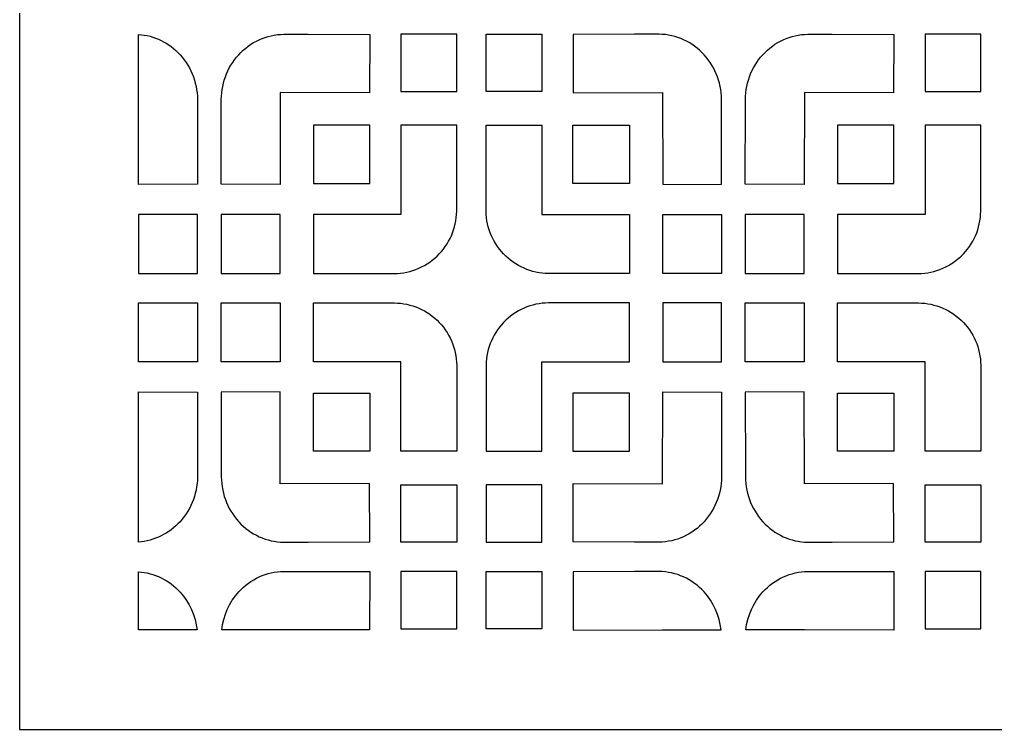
# Model space of a CAD drawing. Header units: millimetres. Extents: x -79 to 79, y -125 to 125.
# Drawn here: x -79 to 0.8, y -125 to -67 of the extents above; entities that cross this region are included whole.
import ezdxf

# ---------------------------------------------------------------- set-up
doc = ezdxf.new("R2010")
doc.units = ezdxf.units.MM
doc.header["$MEASUREMENT"] = 0
doc.layers.add('layer 1', color=7, linetype='Continuous')

msp = doc.modelspace()

# ---------------------------------------------------------------- linework, layer by layer
at = {"layer": 'layer 1', "color": 250}
msp.add_open_spline([(-78.9683, -125), (-78.9683, -125), (-78.9683, 124.9999), (-78.9683, 124.9999), (-78.9683, 124.9999), (-78.9683, 124.9999), (78.9683, 124.9999), (78.9683, 124.9999), (78.9683, 124.9999), (78.9683, 124.9999), (78.9683, -125), (78.9683, -125), (78.9683, -125), (78.9683, -125), (-78.9683, -125), (-78.9683, -125)], degree=3, knots=[0, 0, 0, 0, 0.2, 0.2, 0.2, 0.2, 0.4, 0.4, 0.4, 0.4, 0.6, 0.6, 0.6, 0.6, 1, 1, 1, 1], dxfattribs=at)
at = {"layer": 'layer 1', "color": 7}
for points, knots in [([(-69.2529, -68.2338), (-69.2529, -68.2338), (-69.2529, -72.9889), (-69.2529, -72.9889), (-69.2529, -72.9889), (-69.2529, -72.9889), (-69.2386, -80.4886), (-69.2386, -80.4886), (-69.2386, -80.4886), (-69.2386, -80.4886), (-64.4217, -80.4782), (-64.4217, -80.4782), (-64.4217, -80.4782), (-64.4217, -80.4782), (-64.4347, -73.8194), (-64.4347, -73.8194), (-64.4347, -73.8194), (-64.3821, -72.3637), (-64.8937, -70.9474), (-65.8534, -69.8929), (-65.8534, -69.8929), (-66.7493, -68.9092), (-67.9648, -68.3188), (-69.2529, -68.2338)], [0, 0, 0, 0, 0.1428571, 0.1428571, 0.1428571, 0.1428571, 0.2857143, 0.2857143, 0.2857143, 0.2857143, 0.4285714, 0.4285714, 0.4285714, 0.4285714, 0.5714286, 0.5714286, 0.5714286, 0.5714286, 0.7142857, 0.7142857, 0.7142857, 0.7142857, 1, 1, 1, 1]), ([(-50.3706, -73.0045), (-50.3706, -73.0045), (-50.3614, -68.2381), (-50.3614, -68.2381), (-50.3614, -68.2381), (-50.3614, -68.2381), (-55.379, -68.2277), (-55.379, -68.2277), (-55.379, -68.2277), (-55.379, -68.2277), (-57.3859, -68.2232), (-57.3859, -68.2232), (-57.3859, -68.2232), (-58.7763, -68.2363), (-60.1027, -68.8386), (-61.0624, -69.8929), (-61.0624, -69.8929), (-62.0221, -70.9474), (-62.5343, -72.3637), (-62.4811, -73.8194), (-62.4811, -73.8194), (-62.4811, -73.8194), (-62.4942, -80.4782), (-62.4942, -80.4782), (-62.4942, -80.4782), (-62.4942, -80.4782), (-57.6773, -80.4886), (-57.6773, -80.4886), (-57.6773, -80.4886), (-57.6773, -80.4886), (-57.6628, -72.9889), (-57.6628, -72.9889), (-57.6628, -72.9889), (-57.6628, -72.9889), (-50.3706, -73.0045), (-50.3706, -73.0045)], [0, 0, 0, 0, 0.1, 0.1, 0.1, 0.1, 0.2, 0.2, 0.2, 0.2, 0.3, 0.3, 0.3, 0.3, 0.4, 0.4, 0.4, 0.4, 0.5, 0.5, 0.5, 0.5, 0.6, 0.6, 0.6, 0.6, 0.7, 0.7, 0.7, 0.7, 0.8, 0.8, 0.8, 0.8, 1, 1, 1, 1]), ([(-47.8032, -68.2232), (-47.8032, -68.2232), (-43.254, -68.2232), (-43.254, -68.2232), (-43.254, -68.2232), (-43.254, -68.2232), (-43.254, -72.906), (-43.254, -72.906), (-43.254, -72.906), (-43.254, -72.906), (-47.8032, -72.906), (-47.8032, -72.906), (-47.8032, -72.906), (-47.8032, -72.906), (-47.8032, -68.2232), (-47.8032, -68.2232)], [0, 0, 0, 0, 0.2, 0.2, 0.2, 0.2, 0.4, 0.4, 0.4, 0.4, 0.6, 0.6, 0.6, 0.6, 1, 1, 1, 1]), ([(-36.2967, -68.2232), (-36.2967, -68.2232), (-40.846, -68.2232), (-40.846, -68.2232), (-40.846, -68.2232), (-40.846, -68.2232), (-40.846, -72.906), (-40.846, -72.906), (-40.846, -72.906), (-40.846, -72.906), (-36.2967, -72.906), (-36.2967, -72.906), (-36.2967, -72.906), (-36.2967, -72.906), (-36.2967, -68.2232), (-36.2967, -68.2232)], [0, 0, 0, 0, 0.2, 0.2, 0.2, 0.2, 0.4, 0.4, 0.4, 0.4, 0.6, 0.6, 0.6, 0.6, 1, 1, 1, 1]), ([(-33.7293, -73.0045), (-33.7293, -73.0045), (-33.7386, -68.2381), (-33.7386, -68.2381), (-33.7386, -68.2381), (-33.7386, -68.2381), (-28.7211, -68.2277), (-28.7211, -68.2277), (-28.7211, -68.2277), (-28.7211, -68.2277), (-26.7141, -68.2232), (-26.7141, -68.2232), (-26.7141, -68.2232), (-25.3237, -68.2363), (-23.9977, -68.8386), (-23.0375, -69.8929), (-23.0375, -69.8929), (-22.0779, -70.9474), (-21.5661, -72.3637), (-21.6188, -73.8194), (-21.6188, -73.8194), (-21.6188, -73.8194), (-21.6058, -80.4782), (-21.6058, -80.4782), (-21.6058, -80.4782), (-21.6058, -80.4782), (-26.4228, -80.4886), (-26.4228, -80.4886), (-26.4228, -80.4886), (-26.4228, -80.4886), (-26.4372, -72.9889), (-26.4372, -72.9889), (-26.4372, -72.9889), (-26.4372, -72.9889), (-33.7293, -73.0045), (-33.7293, -73.0045)], [0, 0, 0, 0, 0.1, 0.1, 0.1, 0.1, 0.2, 0.2, 0.2, 0.2, 0.3, 0.3, 0.3, 0.3, 0.4, 0.4, 0.4, 0.4, 0.5, 0.5, 0.5, 0.5, 0.6, 0.6, 0.6, 0.6, 0.7, 0.7, 0.7, 0.7, 0.8, 0.8, 0.8, 0.8, 1, 1, 1, 1]), ([(-7.5549, -73.0045), (-7.5549, -73.0045), (-7.5457, -68.2381), (-7.5457, -68.2381), (-7.5457, -68.2381), (-7.5457, -68.2381), (-12.5631, -68.2277), (-12.5631, -68.2277), (-12.5631, -68.2277), (-12.5631, -68.2277), (-14.57, -68.2232), (-14.57, -68.2232), (-14.57, -68.2232), (-15.9606, -68.2363), (-17.2866, -68.8386), (-18.2467, -69.8929), (-18.2467, -69.8929), (-19.2063, -70.9474), (-19.718, -72.3637), (-19.6654, -73.8194), (-19.6654, -73.8194), (-19.6654, -73.8194), (-19.6783, -80.4782), (-19.6783, -80.4782), (-19.6783, -80.4782), (-19.6783, -80.4782), (-14.8614, -80.4886), (-14.8614, -80.4886), (-14.8614, -80.4886), (-14.8614, -80.4886), (-14.847, -72.9889), (-14.847, -72.9889), (-14.847, -72.9889), (-14.847, -72.9889), (-7.5549, -73.0045), (-7.5549, -73.0045)], [0, 0, 0, 0, 0.1, 0.1, 0.1, 0.1, 0.2, 0.2, 0.2, 0.2, 0.3, 0.3, 0.3, 0.3, 0.4, 0.4, 0.4, 0.4, 0.5, 0.5, 0.5, 0.5, 0.6, 0.6, 0.6, 0.6, 0.7, 0.7, 0.7, 0.7, 0.8, 0.8, 0.8, 0.8, 1, 1, 1, 1]), ([(-4.9874, -68.2232), (-4.9874, -68.2232), (-0.4382, -68.2232), (-0.4382, -68.2232), (-0.4382, -68.2232), (-0.4382, -68.2232), (-0.4382, -72.906), (-0.4382, -72.906), (-0.4382, -72.906), (-0.4382, -72.906), (-4.9874, -72.906), (-4.9874, -72.906), (-4.9874, -72.906), (-4.9874, -72.906), (-4.9874, -68.2232), (-4.9874, -68.2232)], [0, 0, 0, 0, 0.2, 0.2, 0.2, 0.2, 0.4, 0.4, 0.4, 0.4, 0.6, 0.6, 0.6, 0.6, 1, 1, 1, 1]), ([(-54.9618, -80.3989), (-54.9618, -80.3989), (-54.9618, -75.649), (-54.9618, -75.649), (-54.9618, -75.649), (-54.9618, -75.649), (-50.3456, -75.649), (-50.3456, -75.649), (-50.3456, -75.649), (-50.3456, -75.649), (-50.3456, -80.3989), (-50.3456, -80.3989), (-50.3456, -80.3989), (-50.3456, -80.3989), (-54.9618, -80.3989), (-54.9618, -80.3989)], [0, 0, 0, 0, 0.2, 0.2, 0.2, 0.2, 0.4, 0.4, 0.4, 0.4, 0.6, 0.6, 0.6, 0.6, 1, 1, 1, 1]), ([(-47.8032, -75.649), (-47.8032, -75.649), (-43.254, -75.649), (-43.254, -75.649), (-43.254, -75.649), (-43.254, -75.649), (-43.254, -82.6734), (-43.254, -82.6734), (-43.254, -82.6734), (-43.27, -84.064), (-43.8474, -85.3889), (-44.8556, -86.3468), (-44.8556, -86.3468), (-45.8639, -87.3046), (-47.2166, -87.8138), (-48.6064, -87.7577), (-48.6064, -87.7577), (-48.6064, -87.7577), (-54.9618, -87.7577), (-54.9618, -87.7577), (-54.9618, -87.7577), (-54.9618, -87.7577), (-54.9618, -82.9412), (-54.9618, -82.9412), (-54.9618, -82.9412), (-54.9618, -82.9412), (-47.8032, -82.9412), (-47.8032, -82.9412), (-47.8032, -82.9412), (-47.8032, -82.9412), (-47.8032, -75.649), (-47.8032, -75.649)], [0, 0, 0, 0, 0.1111111, 0.1111111, 0.1111111, 0.1111111, 0.2222222, 0.2222222, 0.2222222, 0.2222222, 0.3333333, 0.3333333, 0.3333333, 0.3333333, 0.4444444, 0.4444444, 0.4444444, 0.4444444, 0.5555556, 0.5555556, 0.5555556, 0.5555556, 0.6666667, 0.6666667, 0.6666667, 0.6666667, 0.7777778, 0.7777778, 0.7777778, 0.7777778, 1, 1, 1, 1]), ([(-36.2967, -75.649), (-36.2967, -75.649), (-40.846, -75.649), (-40.846, -75.649), (-40.846, -75.649), (-40.846, -75.649), (-40.846, -82.6734), (-40.846, -82.6734), (-40.846, -82.6734), (-40.8304, -84.064), (-40.2527, -85.3889), (-39.2445, -86.3468), (-39.2445, -86.3468), (-38.2361, -87.3046), (-36.8834, -87.8138), (-35.4941, -87.7577), (-35.4941, -87.7577), (-35.4941, -87.7577), (-29.1382, -87.7577), (-29.1382, -87.7577), (-29.1382, -87.7577), (-29.1382, -87.7577), (-29.1382, -82.9412), (-29.1382, -82.9412), (-29.1382, -82.9412), (-29.1382, -82.9412), (-36.2967, -82.9412), (-36.2967, -82.9412), (-36.2967, -82.9412), (-36.2967, -82.9412), (-36.2967, -75.649), (-36.2967, -75.649)], [0, 0, 0, 0, 0.1111111, 0.1111111, 0.1111111, 0.1111111, 0.2222222, 0.2222222, 0.2222222, 0.2222222, 0.3333333, 0.3333333, 0.3333333, 0.3333333, 0.4444444, 0.4444444, 0.4444444, 0.4444444, 0.5555556, 0.5555556, 0.5555556, 0.5555556, 0.6666667, 0.6666667, 0.6666667, 0.6666667, 0.7777778, 0.7777778, 0.7777778, 0.7777778, 1, 1, 1, 1]), ([(-29.1382, -80.3989), (-29.1382, -80.3989), (-29.1382, -75.649), (-29.1382, -75.649), (-29.1382, -75.649), (-29.1382, -75.649), (-33.7545, -75.649), (-33.7545, -75.649), (-33.7545, -75.649), (-33.7545, -75.649), (-33.7545, -80.3989), (-33.7545, -80.3989), (-33.7545, -80.3989), (-33.7545, -80.3989), (-29.1382, -80.3989), (-29.1382, -80.3989)], [0, 0, 0, 0, 0.2, 0.2, 0.2, 0.2, 0.4, 0.4, 0.4, 0.4, 0.6, 0.6, 0.6, 0.6, 1, 1, 1, 1]), ([(-12.1461, -80.3989), (-12.1461, -80.3989), (-12.1461, -75.649), (-12.1461, -75.649), (-12.1461, -75.649), (-12.1461, -75.649), (-7.5296, -75.649), (-7.5296, -75.649), (-7.5296, -75.649), (-7.5296, -75.649), (-7.5296, -80.3989), (-7.5296, -80.3989), (-7.5296, -80.3989), (-7.5296, -80.3989), (-12.1461, -80.3989), (-12.1461, -80.3989)], [0, 0, 0, 0, 0.2, 0.2, 0.2, 0.2, 0.4, 0.4, 0.4, 0.4, 0.6, 0.6, 0.6, 0.6, 1, 1, 1, 1]), ([(-4.9874, -75.649), (-4.9874, -75.649), (-0.4382, -75.649), (-0.4382, -75.649), (-0.4382, -75.649), (-0.4382, -75.649), (-0.4382, -82.6734), (-0.4382, -82.6734), (-0.4382, -82.6734), (-0.4542, -84.064), (-1.0314, -85.3889), (-2.0398, -86.3468), (-2.0398, -86.3468), (-3.048, -87.3046), (-4.4008, -87.8138), (-5.7902, -87.7577), (-5.7902, -87.7577), (-5.7902, -87.7577), (-12.1461, -87.7577), (-12.1461, -87.7577), (-12.1461, -87.7577), (-12.1461, -87.7577), (-12.1461, -82.9412), (-12.1461, -82.9412), (-12.1461, -82.9412), (-12.1461, -82.9412), (-4.9874, -82.9412), (-4.9874, -82.9412), (-4.9874, -82.9412), (-4.9874, -82.9412), (-4.9874, -75.649), (-4.9874, -75.649)], [0, 0, 0, 0, 0.1111111, 0.1111111, 0.1111111, 0.1111111, 0.2222222, 0.2222222, 0.2222222, 0.2222222, 0.3333333, 0.3333333, 0.3333333, 0.3333333, 0.4444444, 0.4444444, 0.4444444, 0.4444444, 0.5555556, 0.5555556, 0.5555556, 0.5555556, 0.6666667, 0.6666667, 0.6666667, 0.6666667, 0.7777778, 0.7777778, 0.7777778, 0.7777778, 1, 1, 1, 1]), ([(-69.2386, -82.9412), (-69.2386, -82.9412), (-64.4217, -82.9412), (-64.4217, -82.9412), (-64.4217, -82.9412), (-64.4217, -82.9412), (-64.4217, -87.7577), (-64.4217, -87.7577), (-64.4217, -87.7577), (-64.4217, -87.7577), (-69.2386, -87.7577), (-69.2386, -87.7577), (-69.2386, -87.7577), (-69.2386, -87.7577), (-69.2386, -82.9412), (-69.2386, -82.9412)], [0, 0, 0, 0, 0.2, 0.2, 0.2, 0.2, 0.4, 0.4, 0.4, 0.4, 0.6, 0.6, 0.6, 0.6, 1, 1, 1, 1]), ([(-62.4942, -82.9412), (-62.4942, -82.9412), (-57.6773, -82.9412), (-57.6773, -82.9412), (-57.6773, -82.9412), (-57.6773, -82.9412), (-57.6773, -87.7577), (-57.6773, -87.7577), (-57.6773, -87.7577), (-57.6773, -87.7577), (-62.4942, -87.7577), (-62.4942, -87.7577), (-62.4942, -87.7577), (-62.4942, -87.7577), (-62.4942, -82.9412), (-62.4942, -82.9412)], [0, 0, 0, 0, 0.2, 0.2, 0.2, 0.2, 0.4, 0.4, 0.4, 0.4, 0.6, 0.6, 0.6, 0.6, 1, 1, 1, 1]), ([(-21.6058, -82.9412), (-21.6058, -82.9412), (-26.4228, -82.9412), (-26.4228, -82.9412), (-26.4228, -82.9412), (-26.4228, -82.9412), (-26.4228, -87.7577), (-26.4228, -87.7577), (-26.4228, -87.7577), (-26.4228, -87.7577), (-21.6058, -87.7577), (-21.6058, -87.7577), (-21.6058, -87.7577), (-21.6058, -87.7577), (-21.6058, -82.9412), (-21.6058, -82.9412)], [0, 0, 0, 0, 0.2, 0.2, 0.2, 0.2, 0.4, 0.4, 0.4, 0.4, 0.6, 0.6, 0.6, 0.6, 1, 1, 1, 1]), ([(-19.6783, -82.9412), (-19.6783, -82.9412), (-14.8614, -82.9412), (-14.8614, -82.9412), (-14.8614, -82.9412), (-14.8614, -82.9412), (-14.8614, -87.7577), (-14.8614, -87.7577), (-14.8614, -87.7577), (-14.8614, -87.7577), (-19.6783, -87.7577), (-19.6783, -87.7577), (-19.6783, -87.7577), (-19.6783, -87.7577), (-19.6783, -82.9412), (-19.6783, -82.9412)], [0, 0, 0, 0, 0.2, 0.2, 0.2, 0.2, 0.4, 0.4, 0.4, 0.4, 0.6, 0.6, 0.6, 0.6, 1, 1, 1, 1]), ([(-69.2386, -94.9829), (-69.2386, -94.9829), (-64.4217, -94.9829), (-64.4217, -94.9829), (-64.4217, -94.9829), (-64.4217, -94.9829), (-64.4217, -90.1662), (-64.4217, -90.1662), (-64.4217, -90.1662), (-64.4217, -90.1662), (-69.2386, -90.1662), (-69.2386, -90.1662), (-69.2386, -90.1662), (-69.2386, -90.1662), (-69.2386, -94.9829), (-69.2386, -94.9829)], [0, 0, 0, 0, 0.2, 0.2, 0.2, 0.2, 0.4, 0.4, 0.4, 0.4, 0.6, 0.6, 0.6, 0.6, 1, 1, 1, 1]), ([(-62.4942, -94.9829), (-62.4942, -94.9829), (-57.6773, -94.9829), (-57.6773, -94.9829), (-57.6773, -94.9829), (-57.6773, -94.9829), (-57.6773, -90.1662), (-57.6773, -90.1662), (-57.6773, -90.1662), (-57.6773, -90.1662), (-62.4942, -90.1662), (-62.4942, -90.1662), (-62.4942, -90.1662), (-62.4942, -90.1662), (-62.4942, -94.9829), (-62.4942, -94.9829)], [0, 0, 0, 0, 0.2, 0.2, 0.2, 0.2, 0.4, 0.4, 0.4, 0.4, 0.6, 0.6, 0.6, 0.6, 1, 1, 1, 1]), ([(-47.8032, -102.2751), (-47.8032, -102.2751), (-43.254, -102.2751), (-43.254, -102.2751), (-43.254, -102.2751), (-43.254, -102.2751), (-43.254, -95.2505), (-43.254, -95.2505), (-43.254, -95.2505), (-43.27, -93.86), (-43.8474, -92.5351), (-44.8556, -91.5773), (-44.8556, -91.5773), (-45.8639, -90.6195), (-47.2166, -90.1106), (-48.6064, -90.1662), (-48.6064, -90.1662), (-48.6064, -90.1662), (-54.9618, -90.1662), (-54.9618, -90.1662), (-54.9618, -90.1662), (-54.9618, -90.1662), (-54.9618, -94.9829), (-54.9618, -94.9829), (-54.9618, -94.9829), (-54.9618, -94.9829), (-47.8032, -94.9829), (-47.8032, -94.9829), (-47.8032, -94.9829), (-47.8032, -94.9829), (-47.8032, -102.2751), (-47.8032, -102.2751)], [0, 0, 0, 0, 0.1111111, 0.1111111, 0.1111111, 0.1111111, 0.2222222, 0.2222222, 0.2222222, 0.2222222, 0.3333333, 0.3333333, 0.3333333, 0.3333333, 0.4444444, 0.4444444, 0.4444444, 0.4444444, 0.5555556, 0.5555556, 0.5555556, 0.5555556, 0.6666667, 0.6666667, 0.6666667, 0.6666667, 0.7777778, 0.7777778, 0.7777778, 0.7777778, 1, 1, 1, 1]), ([(-36.2967, -102.2751), (-36.2967, -102.2751), (-40.846, -102.2751), (-40.846, -102.2751), (-40.846, -102.2751), (-40.846, -102.2751), (-40.846, -95.2505), (-40.846, -95.2505), (-40.846, -95.2505), (-40.8304, -93.86), (-40.2527, -92.5351), (-39.2445, -91.5773), (-39.2445, -91.5773), (-38.2361, -90.6195), (-36.8834, -90.1106), (-35.4941, -90.1662), (-35.4941, -90.1662), (-35.4941, -90.1662), (-29.1382, -90.1662), (-29.1382, -90.1662), (-29.1382, -90.1662), (-29.1382, -90.1662), (-29.1382, -94.9829), (-29.1382, -94.9829), (-29.1382, -94.9829), (-29.1382, -94.9829), (-36.2967, -94.9829), (-36.2967, -94.9829), (-36.2967, -94.9829), (-36.2967, -94.9829), (-36.2967, -102.2751), (-36.2967, -102.2751)], [0, 0, 0, 0, 0.1111111, 0.1111111, 0.1111111, 0.1111111, 0.2222222, 0.2222222, 0.2222222, 0.2222222, 0.3333333, 0.3333333, 0.3333333, 0.3333333, 0.4444444, 0.4444444, 0.4444444, 0.4444444, 0.5555556, 0.5555556, 0.5555556, 0.5555556, 0.6666667, 0.6666667, 0.6666667, 0.6666667, 0.7777778, 0.7777778, 0.7777778, 0.7777778, 1, 1, 1, 1]), ([(-21.6058, -94.9829), (-21.6058, -94.9829), (-26.4228, -94.9829), (-26.4228, -94.9829), (-26.4228, -94.9829), (-26.4228, -94.9829), (-26.4228, -90.1662), (-26.4228, -90.1662), (-26.4228, -90.1662), (-26.4228, -90.1662), (-21.6058, -90.1662), (-21.6058, -90.1662), (-21.6058, -90.1662), (-21.6058, -90.1662), (-21.6058, -94.9829), (-21.6058, -94.9829)], [0, 0, 0, 0, 0.2, 0.2, 0.2, 0.2, 0.4, 0.4, 0.4, 0.4, 0.6, 0.6, 0.6, 0.6, 1, 1, 1, 1]), ([(-19.6783, -94.9829), (-19.6783, -94.9829), (-14.8614, -94.9829), (-14.8614, -94.9829), (-14.8614, -94.9829), (-14.8614, -94.9829), (-14.8614, -90.1662), (-14.8614, -90.1662), (-14.8614, -90.1662), (-14.8614, -90.1662), (-19.6783, -90.1662), (-19.6783, -90.1662), (-19.6783, -90.1662), (-19.6783, -90.1662), (-19.6783, -94.9829), (-19.6783, -94.9829)], [0, 0, 0, 0, 0.2, 0.2, 0.2, 0.2, 0.4, 0.4, 0.4, 0.4, 0.6, 0.6, 0.6, 0.6, 1, 1, 1, 1]), ([(-4.9874, -102.2751), (-4.9874, -102.2751), (-0.4382, -102.2751), (-0.4382, -102.2751), (-0.4382, -102.2751), (-0.4382, -102.2751), (-0.4382, -95.2505), (-0.4382, -95.2505), (-0.4382, -95.2505), (-0.4542, -93.86), (-1.0314, -92.5351), (-2.0398, -91.5773), (-2.0398, -91.5773), (-3.048, -90.6195), (-4.4008, -90.1106), (-5.7902, -90.1662), (-5.7902, -90.1662), (-5.7902, -90.1662), (-12.1461, -90.1662), (-12.1461, -90.1662), (-12.1461, -90.1662), (-12.1461, -90.1662), (-12.1461, -94.9829), (-12.1461, -94.9829), (-12.1461, -94.9829), (-12.1461, -94.9829), (-4.9874, -94.9829), (-4.9874, -94.9829), (-4.9874, -94.9829), (-4.9874, -94.9829), (-4.9874, -102.2751), (-4.9874, -102.2751)], [0, 0, 0, 0, 0.1111111, 0.1111111, 0.1111111, 0.1111111, 0.2222222, 0.2222222, 0.2222222, 0.2222222, 0.3333333, 0.3333333, 0.3333333, 0.3333333, 0.4444444, 0.4444444, 0.4444444, 0.4444444, 0.5555556, 0.5555556, 0.5555556, 0.5555556, 0.6666667, 0.6666667, 0.6666667, 0.6666667, 0.7777778, 0.7777778, 0.7777778, 0.7777778, 1, 1, 1, 1]), ([(-69.2529, -109.6903), (-67.9648, -109.6053), (-66.7493, -109.0149), (-65.8534, -108.031), (-65.8534, -108.031), (-64.8937, -106.9767), (-64.3821, -105.5603), (-64.4347, -104.1046), (-64.4347, -104.1046), (-64.4347, -104.1046), (-64.4217, -97.4457), (-64.4217, -97.4457), (-64.4217, -97.4457), (-64.4217, -97.4457), (-69.2386, -97.4354), (-69.2386, -97.4354), (-69.2386, -97.4354), (-69.2386, -97.4354), (-69.2529, -104.9354), (-69.2529, -104.9354), (-69.2529, -104.9354), (-69.2529, -104.9354), (-69.2529, -109.6903), (-69.2529, -109.6903)], [0, 0, 0, 0, 0.1428571, 0.1428571, 0.1428571, 0.1428571, 0.2857143, 0.2857143, 0.2857143, 0.2857143, 0.4285714, 0.4285714, 0.4285714, 0.4285714, 0.5714286, 0.5714286, 0.5714286, 0.5714286, 0.7142857, 0.7142857, 0.7142857, 0.7142857, 1, 1, 1, 1]), ([(-50.3706, -104.9196), (-50.3706, -104.9196), (-50.3614, -109.686), (-50.3614, -109.686), (-50.3614, -109.686), (-50.3614, -109.686), (-55.379, -109.6966), (-55.379, -109.6966), (-55.379, -109.6966), (-55.379, -109.6966), (-57.3859, -109.701), (-57.3859, -109.701), (-57.3859, -109.701), (-58.7763, -109.6877), (-60.1027, -109.085), (-61.0624, -108.031), (-61.0624, -108.031), (-62.0221, -106.9767), (-62.5343, -105.5603), (-62.4811, -104.1046), (-62.4811, -104.1046), (-62.4811, -104.1046), (-62.4942, -97.4457), (-62.4942, -97.4457), (-62.4942, -97.4457), (-62.4942, -97.4457), (-57.6773, -97.4354), (-57.6773, -97.4354), (-57.6773, -97.4354), (-57.6773, -97.4354), (-57.6628, -104.9354), (-57.6628, -104.9354), (-57.6628, -104.9354), (-57.6628, -104.9354), (-50.3706, -104.9196), (-50.3706, -104.9196)], [0, 0, 0, 0, 0.1, 0.1, 0.1, 0.1, 0.2, 0.2, 0.2, 0.2, 0.3, 0.3, 0.3, 0.3, 0.4, 0.4, 0.4, 0.4, 0.5, 0.5, 0.5, 0.5, 0.6, 0.6, 0.6, 0.6, 0.7, 0.7, 0.7, 0.7, 0.8, 0.8, 0.8, 0.8, 1, 1, 1, 1]), ([(-54.9618, -97.5252), (-54.9618, -97.5252), (-54.9618, -102.2751), (-54.9618, -102.2751), (-54.9618, -102.2751), (-54.9618, -102.2751), (-50.3456, -102.2751), (-50.3456, -102.2751), (-50.3456, -102.2751), (-50.3456, -102.2751), (-50.3456, -97.5252), (-50.3456, -97.5252), (-50.3456, -97.5252), (-50.3456, -97.5252), (-54.9618, -97.5252), (-54.9618, -97.5252)], [0, 0, 0, 0, 0.2, 0.2, 0.2, 0.2, 0.4, 0.4, 0.4, 0.4, 0.6, 0.6, 0.6, 0.6, 1, 1, 1, 1]), ([(-29.1382, -97.5252), (-29.1382, -97.5252), (-29.1382, -102.2751), (-29.1382, -102.2751), (-29.1382, -102.2751), (-29.1382, -102.2751), (-33.7545, -102.2751), (-33.7545, -102.2751), (-33.7545, -102.2751), (-33.7545, -102.2751), (-33.7545, -97.5252), (-33.7545, -97.5252), (-33.7545, -97.5252), (-33.7545, -97.5252), (-29.1382, -97.5252), (-29.1382, -97.5252)], [0, 0, 0, 0, 0.2, 0.2, 0.2, 0.2, 0.4, 0.4, 0.4, 0.4, 0.6, 0.6, 0.6, 0.6, 1, 1, 1, 1]), ([(-33.7293, -104.9196), (-33.7293, -104.9196), (-33.7386, -109.686), (-33.7386, -109.686), (-33.7386, -109.686), (-33.7386, -109.686), (-28.7211, -109.6966), (-28.7211, -109.6966), (-28.7211, -109.6966), (-28.7211, -109.6966), (-26.7141, -109.701), (-26.7141, -109.701), (-26.7141, -109.701), (-25.3237, -109.6877), (-23.9977, -109.085), (-23.0375, -108.031), (-23.0375, -108.031), (-22.0779, -106.9767), (-21.5661, -105.5603), (-21.6188, -104.1046), (-21.6188, -104.1046), (-21.6188, -104.1046), (-21.6058, -97.4457), (-21.6058, -97.4457), (-21.6058, -97.4457), (-21.6058, -97.4457), (-26.4228, -97.4354), (-26.4228, -97.4354), (-26.4228, -97.4354), (-26.4228, -97.4354), (-26.4372, -104.9354), (-26.4372, -104.9354), (-26.4372, -104.9354), (-26.4372, -104.9354), (-33.7293, -104.9196), (-33.7293, -104.9196)], [0, 0, 0, 0, 0.1, 0.1, 0.1, 0.1, 0.2, 0.2, 0.2, 0.2, 0.3, 0.3, 0.3, 0.3, 0.4, 0.4, 0.4, 0.4, 0.5, 0.5, 0.5, 0.5, 0.6, 0.6, 0.6, 0.6, 0.7, 0.7, 0.7, 0.7, 0.8, 0.8, 0.8, 0.8, 1, 1, 1, 1]), ([(-7.5549, -104.9196), (-7.5549, -104.9196), (-7.5457, -109.686), (-7.5457, -109.686), (-7.5457, -109.686), (-7.5457, -109.686), (-12.5631, -109.6966), (-12.5631, -109.6966), (-12.5631, -109.6966), (-12.5631, -109.6966), (-14.57, -109.701), (-14.57, -109.701), (-14.57, -109.701), (-15.9606, -109.6877), (-17.2866, -109.085), (-18.2467, -108.031), (-18.2467, -108.031), (-19.2063, -106.9767), (-19.718, -105.5603), (-19.6654, -104.1046), (-19.6654, -104.1046), (-19.6654, -104.1046), (-19.6783, -97.4457), (-19.6783, -97.4457), (-19.6783, -97.4457), (-19.6783, -97.4457), (-14.8614, -97.4354), (-14.8614, -97.4354), (-14.8614, -97.4354), (-14.8614, -97.4354), (-14.847, -104.9354), (-14.847, -104.9354), (-14.847, -104.9354), (-14.847, -104.9354), (-7.5549, -104.9196), (-7.5549, -104.9196)], [0, 0, 0, 0, 0.1, 0.1, 0.1, 0.1, 0.2, 0.2, 0.2, 0.2, 0.3, 0.3, 0.3, 0.3, 0.4, 0.4, 0.4, 0.4, 0.5, 0.5, 0.5, 0.5, 0.6, 0.6, 0.6, 0.6, 0.7, 0.7, 0.7, 0.7, 0.8, 0.8, 0.8, 0.8, 1, 1, 1, 1]), ([(-12.1461, -97.5252), (-12.1461, -97.5252), (-12.1461, -102.2751), (-12.1461, -102.2751), (-12.1461, -102.2751), (-12.1461, -102.2751), (-7.5296, -102.2751), (-7.5296, -102.2751), (-7.5296, -102.2751), (-7.5296, -102.2751), (-7.5296, -97.5252), (-7.5296, -97.5252), (-7.5296, -97.5252), (-7.5296, -97.5252), (-12.1461, -97.5252), (-12.1461, -97.5252)], [0, 0, 0, 0, 0.2, 0.2, 0.2, 0.2, 0.4, 0.4, 0.4, 0.4, 0.6, 0.6, 0.6, 0.6, 1, 1, 1, 1]), ([(-47.8032, -109.701), (-47.8032, -109.701), (-43.254, -109.701), (-43.254, -109.701), (-43.254, -109.701), (-43.254, -109.701), (-43.254, -105.0179), (-43.254, -105.0179), (-43.254, -105.0179), (-43.254, -105.0179), (-47.8032, -105.0179), (-47.8032, -105.0179), (-47.8032, -105.0179), (-47.8032, -105.0179), (-47.8032, -109.701), (-47.8032, -109.701)], [0, 0, 0, 0, 0.2, 0.2, 0.2, 0.2, 0.4, 0.4, 0.4, 0.4, 0.6, 0.6, 0.6, 0.6, 1, 1, 1, 1]), ([(-36.2967, -109.701), (-36.2967, -109.701), (-40.846, -109.701), (-40.846, -109.701), (-40.846, -109.701), (-40.846, -109.701), (-40.846, -105.0179), (-40.846, -105.0179), (-40.846, -105.0179), (-40.846, -105.0179), (-36.2967, -105.0179), (-36.2967, -105.0179), (-36.2967, -105.0179), (-36.2967, -105.0179), (-36.2967, -109.701), (-36.2967, -109.701)], [0, 0, 0, 0, 0.2, 0.2, 0.2, 0.2, 0.4, 0.4, 0.4, 0.4, 0.6, 0.6, 0.6, 0.6, 1, 1, 1, 1]), ([(-4.9874, -109.701), (-4.9874, -109.701), (-0.4382, -109.701), (-0.4382, -109.701), (-0.4382, -109.701), (-0.4382, -109.701), (-0.4382, -105.0179), (-0.4382, -105.0179), (-0.4382, -105.0179), (-0.4382, -105.0179), (-4.9874, -105.0179), (-4.9874, -105.0179), (-4.9874, -105.0179), (-4.9874, -105.0179), (-4.9874, -109.701), (-4.9874, -109.701)], [0, 0, 0, 0, 0.2, 0.2, 0.2, 0.2, 0.4, 0.4, 0.4, 0.4, 0.6, 0.6, 0.6, 0.6, 1, 1, 1, 1]), ([(-69.2529, -116.8749), (-69.2529, -116.8749), (-64.4661, -116.8749), (-64.4661, -116.8749), (-64.4661, -116.8749), (-64.5948, -115.7195), (-65.078, -114.6312), (-65.8534, -113.7794), (-65.8534, -113.7794), (-66.7493, -112.7955), (-67.9648, -112.205), (-69.2529, -112.12), (-69.2529, -112.12), (-69.2529, -112.12), (-69.2529, -116.8749), (-69.2529, -116.8749)], [0, 0, 0, 0, 0.2, 0.2, 0.2, 0.2, 0.4, 0.4, 0.4, 0.4, 0.6, 0.6, 0.6, 0.6, 1, 1, 1, 1]), ([(-57.6565, -116.8579), (-57.6565, -116.8579), (-50.3645, -116.8736), (-50.3645, -116.8736), (-50.3645, -116.8736), (-50.3645, -116.8736), (-50.3551, -112.1074), (-50.3551, -112.1074), (-50.3551, -112.1074), (-50.3551, -112.1074), (-55.3727, -112.0965), (-55.3727, -112.0965), (-55.3727, -112.0965), (-55.3727, -112.0965), (-57.3795, -112.0921), (-57.3795, -112.0921), (-57.3795, -112.0921), (-58.7701, -112.1057), (-60.0962, -112.7081), (-61.0562, -113.7622), (-61.0562, -113.7622), (-61.8316, -114.6143), (-62.3146, -115.7023), (-62.4437, -116.8579), (-62.4437, -116.8579), (-62.4437, -116.8579), (-57.6565, -116.8579), (-57.6565, -116.8579)], [0, 0, 0, 0, 0.125, 0.125, 0.125, 0.125, 0.25, 0.25, 0.25, 0.25, 0.375, 0.375, 0.375, 0.375, 0.5, 0.5, 0.5, 0.5, 0.625, 0.625, 0.625, 0.625, 0.75, 0.75, 0.75, 0.75, 1, 1, 1, 1]), ([(-47.8032, -112.1092), (-47.8032, -112.1092), (-43.254, -112.1092), (-43.254, -112.1092), (-43.254, -112.1092), (-43.254, -112.1092), (-43.254, -116.7924), (-43.254, -116.7924), (-43.254, -116.7924), (-43.254, -116.7924), (-47.8032, -116.7924), (-47.8032, -116.7924), (-47.8032, -116.7924), (-47.8032, -116.7924), (-47.8032, -112.1092), (-47.8032, -112.1092)], [0, 0, 0, 0, 0.2, 0.2, 0.2, 0.2, 0.4, 0.4, 0.4, 0.4, 0.6, 0.6, 0.6, 0.6, 1, 1, 1, 1]), ([(-36.2967, -112.1092), (-36.2967, -112.1092), (-40.846, -112.1092), (-40.846, -112.1092), (-40.846, -112.1092), (-40.846, -112.1092), (-40.846, -116.7924), (-40.846, -116.7924), (-40.846, -116.7924), (-40.846, -116.7924), (-36.2967, -116.7924), (-36.2967, -116.7924), (-36.2967, -116.7924), (-36.2967, -116.7924), (-36.2967, -112.1092), (-36.2967, -112.1092)], [0, 0, 0, 0, 0.2, 0.2, 0.2, 0.2, 0.4, 0.4, 0.4, 0.4, 0.6, 0.6, 0.6, 0.6, 1, 1, 1, 1]), ([(-26.4401, -116.8645), (-26.4401, -116.8645), (-33.7323, -116.88), (-33.7323, -116.88), (-33.7323, -116.88), (-33.7323, -116.88), (-33.7415, -112.114), (-33.7415, -112.114), (-33.7415, -112.114), (-33.7415, -112.114), (-28.7241, -112.1032), (-28.7241, -112.1032), (-28.7241, -112.1032), (-28.7241, -112.1032), (-26.7168, -112.0988), (-26.7168, -112.0988), (-26.7168, -112.0988), (-25.3266, -112.1123), (-24.0003, -112.7146), (-23.0406, -113.7689), (-23.0406, -113.7689), (-22.2648, -114.6206), (-21.7819, -115.7091), (-21.6529, -116.8645), (-21.6529, -116.8645), (-21.6529, -116.8645), (-26.4401, -116.8645), (-26.4401, -116.8645)], [0, 0, 0, 0, 0.125, 0.125, 0.125, 0.125, 0.25, 0.25, 0.25, 0.25, 0.375, 0.375, 0.375, 0.375, 0.5, 0.5, 0.5, 0.5, 0.625, 0.625, 0.625, 0.625, 0.75, 0.75, 0.75, 0.75, 1, 1, 1, 1]), ([(-14.8429, -116.8621), (-14.8429, -116.8621), (-7.5509, -116.8778), (-7.5509, -116.8778), (-7.5509, -116.8778), (-7.5509, -116.8778), (-7.5416, -112.1115), (-7.5416, -112.1115), (-7.5416, -112.1115), (-7.5416, -112.1115), (-12.5591, -112.1007), (-12.5591, -112.1007), (-12.5591, -112.1007), (-12.5591, -112.1007), (-14.566, -112.0965), (-14.566, -112.0965), (-14.566, -112.0965), (-15.9565, -112.1098), (-17.2825, -112.7124), (-18.2425, -113.7665), (-18.2425, -113.7665), (-19.0179, -114.6184), (-19.5011, -115.7065), (-19.6298, -116.8621), (-19.6298, -116.8621), (-19.6298, -116.8621), (-14.8429, -116.8621), (-14.8429, -116.8621)], [0, 0, 0, 0, 0.125, 0.125, 0.125, 0.125, 0.25, 0.25, 0.25, 0.25, 0.375, 0.375, 0.375, 0.375, 0.5, 0.5, 0.5, 0.5, 0.625, 0.625, 0.625, 0.625, 0.75, 0.75, 0.75, 0.75, 1, 1, 1, 1]), ([(-4.9874, -112.1092), (-4.9874, -112.1092), (-0.4382, -112.1092), (-0.4382, -112.1092), (-0.4382, -112.1092), (-0.4382, -112.1092), (-0.4382, -116.7924), (-0.4382, -116.7924), (-0.4382, -116.7924), (-0.4382, -116.7924), (-4.9874, -116.7924), (-4.9874, -116.7924), (-4.9874, -116.7924), (-4.9874, -116.7924), (-4.9874, -112.1092), (-4.9874, -112.1092)], [0, 0, 0, 0, 0.2, 0.2, 0.2, 0.2, 0.4, 0.4, 0.4, 0.4, 0.6, 0.6, 0.6, 0.6, 1, 1, 1, 1])]:
    msp.add_open_spline(points, degree=3, knots=knots, dxfattribs=at)

doc.saveas('drawing.dxf')
